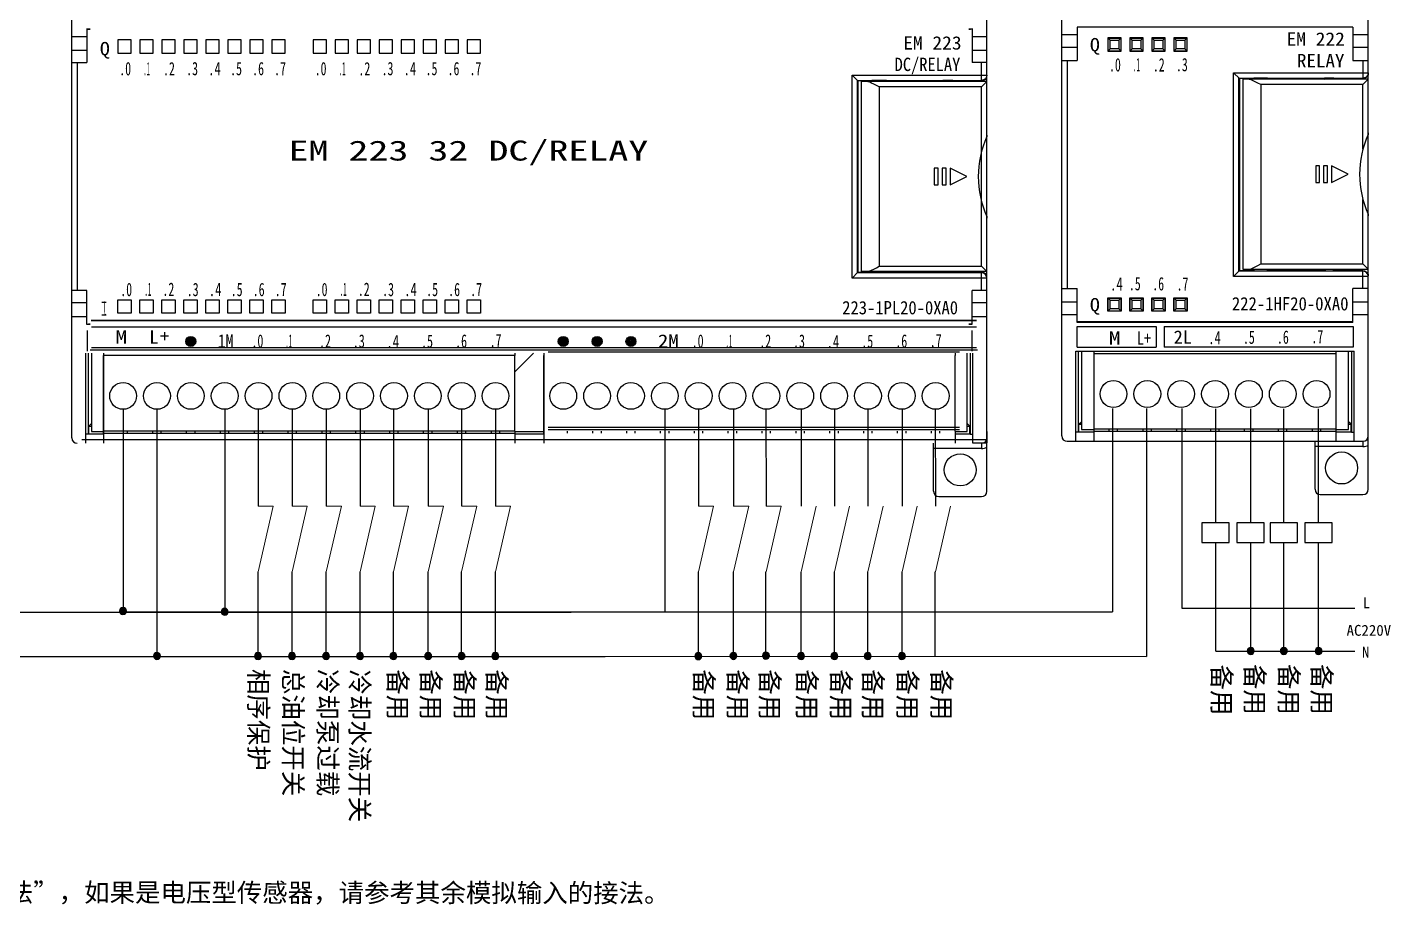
# Model space of a CAD drawing. Extents: x 375 to 979, y 140 to 363.
# Drawn here: x 543.6 to 748.2, y 140.2 to 271.8 of the extents above; entities that cross this region are included whole.
import ezdxf
from ezdxf.enums import TextEntityAlignment as Align

# ---------------------------------------------------------------- set-up
doc = ezdxf.new("R2010")
doc.units = 0
doc.header["$LTSCALE"] = 47.498
doc.header["$MEASUREMENT"] = 0
doc.layers.get('0').update_dxf_attribs({"linetype": 'CONTINUOUS'})
doc.layers.add('控制线', color=7, linetype='CONTINUOUS', lineweight=25)
doc.layers.add('文本', color=7, linetype='CONTINUOUS', lineweight=25)

# ---------------------------------------------------------------- blocks, each defined once
blk = doc.blocks.new('CAXBLOCK230', base_point=(492.26, -16.62))
at = {"layer": '控制线', "linetype": 'Continuous', "lineweight": 25}
blk.add_hatch(color=256, dxfattribs=at).paths.add_polyline_path([(1252.83, 322.31), (1252.31, 322.31), (1252.31, 322.23), (1252.33, 322.15), (1252.36, 322.08), (1252.41, 322.01), (1252.46, 321.94), (1252.52, 321.89), (1252.59, 321.85), (1252.67, 321.82), (1252.75, 321.8), (1252.83, 321.79), (1252.91, 321.8), (1252.99, 321.82), (1253.06, 321.85), (1253.13, 321.89), (1253.2, 321.94), (1253.25, 322.01), (1253.29, 322.08), (1253.32, 322.15), (1253.34, 322.23), (1253.35, 322.31)], flags=0)
for p, q in [((1252.83, 322.31), (1252.31, 322.31)), ((1253.35, 322.31), (1252.83, 322.31))]:
    blk.add_line(p, q, dxfattribs=at)
blk.add_arc((1252.83, 322.31), 0.52, 180, 360, dxfattribs=at)
blk = doc.blocks.new('CAXBLOCK231', base_point=(492.26, -16.62))
at = {"layer": '控制线', "linetype": 'Continuous', "lineweight": 25}
blk.add_hatch(color=256, dxfattribs=at).paths.add_polyline_path([(1252.83, 322.31), (1253.35, 322.31), (1253.34, 322.39), (1253.32, 322.47), (1253.29, 322.55), (1253.25, 322.62), (1253.2, 322.68), (1253.13, 322.73), (1253.06, 322.78), (1252.99, 322.81), (1252.91, 322.83), (1252.83, 322.83), (1252.75, 322.83), (1252.67, 322.81), (1252.59, 322.78), (1252.52, 322.73), (1252.46, 322.68), (1252.41, 322.62), (1252.36, 322.55), (1252.33, 322.47), (1252.31, 322.39), (1252.31, 322.31)], flags=0)
for p, q in [((1252.31, 322.31), (1252.83, 322.31)), ((1252.83, 322.31), (1253.35, 322.31))]:
    blk.add_line(p, q, dxfattribs=at)
blk.add_arc((1252.83, 322.31), 0.52, 0, 180, dxfattribs=at)
blk = doc.blocks.new('CAXBLOCK229', base_point=(1252.57, 322.31))
at = {"layer": '控制线', "linetype": 'Continuous', "lineweight": 25}
for name in ['CAXBLOCK231', 'CAXBLOCK230']:
    blk.add_blockref(name, (492.26, -16.62), dxfattribs=at)

msp = doc.modelspace()

# ---------------------------------------------------------------- linework, layer by layer
at = {"color": 7}
for p, q in [((698.84, 210.49), (698.84, 296.89)), ((550.31, 210.2), (550.31, 296.6)), ((687.61, 202.2), (687.61, 288.6)), ((744.84, 202.49), (744.84, 288.89)), ((550.31, 270.42), (552.55, 270.42)), ((552.55, 271.59), (552.55, 271.53)), ((552.55, 271.53), (552.79, 271.53)), ((552.55, 271.5), (552.55, 266.5)), ((552.79, 271.51), (552.6, 271.51)), ((552.79, 271.53), (552.95, 271.52)), ((552.95, 271.51), (552.79, 271.51)), ((553.04, 271.52), (552.95, 271.51)), ((552.95, 271.52), (553.04, 271.52)), ((553.05, 271.52), (553.04, 271.52)), ((553.04, 271.52), (553.05, 271.52)), ((684.88, 271.52), (684.89, 271.52)), ((684.89, 271.52), (684.88, 271.52)), ((684.89, 271.52), (684.98, 271.52)), ((684.98, 271.51), (684.89, 271.52)), ((684.98, 271.52), (685.14, 271.53)), ((685.14, 271.51), (684.98, 271.51)), ((685.38, 271.53), (685.14, 271.53)), ((685.33, 271.51), (685.14, 271.51)), ((685.33, 271.5), (685.33, 271.53)), ((685.38, 271.59), (685.38, 271.53)), ((685.38, 271.5), (685.38, 266.5)), ((685.38, 270.42), (687.61, 270.42)), ((698.84, 270.71), (701.14, 270.71)), ((742.54, 271.79), (701.14, 271.79)), ((701.14, 271.79), (701.14, 266.79)), ((706.09, 269.84), (705.74, 270.19)), ((707.74, 270.19), (705.74, 270.19)), ((705.74, 270.19), (705.74, 268.19)), ((705.79, 270.14), (707.69, 270.14)), ((705.79, 268.23), (705.79, 270.14)), ((707.39, 269.84), (707.74, 270.19)), ((707.69, 270.14), (707.69, 268.23)), ((707.74, 268.19), (707.74, 270.19)), ((709.39, 269.84), (709.04, 270.19)), ((711.04, 270.19), (709.04, 270.19)), ((709.04, 270.19), (709.04, 268.19)), ((709.09, 270.14), (710.99, 270.14)), ((709.09, 268.23), (709.09, 270.14)), ((710.69, 269.84), (711.04, 270.19)), ((710.99, 270.14), (710.99, 268.23)), ((711.04, 268.19), (711.04, 270.19)), ((712.69, 269.84), (712.34, 270.19)), ((714.34, 270.19), (712.34, 270.19)), ((712.34, 270.19), (712.34, 268.19)), ((712.39, 270.14), (714.29, 270.14)), ((712.39, 268.23), (712.39, 270.14)), ((713.99, 269.84), (714.34, 270.19)), ((714.29, 270.14), (714.29, 268.23)), ((714.34, 268.19), (714.34, 270.19)), ((715.99, 269.84), (715.64, 270.19)), ((717.64, 270.19), (715.64, 270.19)), ((715.64, 270.19), (715.64, 268.19)), ((715.69, 270.14), (717.59, 270.14)), ((715.69, 268.23), (715.69, 270.14)), ((717.29, 269.84), (717.64, 270.19)), ((717.59, 270.14), (717.59, 268.23)), ((717.64, 268.19), (717.64, 270.19)), ((742.54, 271.79), (742.54, 266.79)), ((742.54, 270.71), (744.84, 270.71)), ((550.31, 268.35), (552.55, 268.35)), ((559.21, 269.9), (557.21, 269.9)), ((557.21, 269.9), (557.21, 267.9)), ((559.21, 267.9), (559.21, 269.9)), ((562.51, 269.9), (560.51, 269.9)), ((560.51, 269.9), (560.51, 267.9)), ((562.51, 267.9), (562.51, 269.9)), ((565.81, 269.9), (563.81, 269.9)), ((563.81, 269.9), (563.81, 267.9)), ((565.81, 267.9), (565.81, 269.9)), ((569.11, 269.9), (567.11, 269.9)), ((567.11, 269.9), (567.11, 267.9)), ((569.11, 267.9), (569.11, 269.9)), ((572.41, 269.9), (570.41, 269.9)), ((570.41, 269.9), (570.41, 267.9)), ((572.41, 267.9), (572.41, 269.9)), ((575.71, 269.9), (573.71, 269.9)), ((573.71, 269.9), (573.71, 267.9)), ((575.71, 267.9), (575.71, 269.9)), ((579.01, 269.9), (577.01, 269.9)), ((577.01, 269.9), (577.01, 267.9)), ((579.01, 267.9), (579.01, 269.9)), ((582.31, 269.9), (580.31, 269.9)), ((580.31, 269.9), (580.31, 267.9)), ((582.31, 267.9), (582.31, 269.9)), ((588.53, 269.9), (586.53, 269.9)), ((586.53, 269.9), (586.53, 267.9)), ((588.53, 267.9), (588.53, 269.9)), ((591.83, 269.9), (589.83, 269.9)), ((589.83, 269.9), (589.83, 267.9)), ((591.83, 267.9), (591.83, 269.9)), ((595.13, 269.9), (593.13, 269.9)), ((593.13, 269.9), (593.13, 267.9)), ((595.13, 267.9), (595.13, 269.9)), ((598.43, 269.9), (596.43, 269.9)), ((596.43, 269.9), (596.43, 267.9)), ((598.43, 267.9), (598.43, 269.9)), ((601.73, 269.9), (599.73, 269.9)), ((599.73, 269.9), (599.73, 267.9)), ((601.73, 267.9), (601.73, 269.9)), ((605.03, 269.9), (603.03, 269.9)), ((603.03, 269.9), (603.03, 267.9)), ((605.03, 267.9), (605.03, 269.9)), ((608.33, 269.9), (606.33, 269.9)), ((606.33, 269.9), (606.33, 267.9)), ((608.33, 267.9), (608.33, 269.9)), ((611.63, 269.9), (609.63, 269.9)), ((609.63, 269.9), (609.63, 267.9)), ((611.63, 267.9), (611.63, 269.9)), ((685.38, 268.35), (687.61, 268.35)), ((698.84, 268.82), (701.14, 268.82)), ((706.09, 268.54), (705.74, 268.19)), ((705.74, 268.19), (707.74, 268.19)), ((707.69, 268.23), (705.79, 268.23)), ((706.09, 269.84), (707.39, 269.84)), ((706.09, 268.54), (706.09, 269.84)), ((707.39, 268.54), (706.09, 268.54)), ((707.39, 269.84), (707.39, 268.54)), ((707.39, 268.54), (707.74, 268.19)), ((707.72, 269.69), (707.72, 268.69)), ((709.04, 269.69), (709.06, 269.69)), ((709.04, 268.69), (709.06, 268.69)), ((709.39, 268.54), (709.04, 268.19)), ((709.04, 268.19), (711.04, 268.19)), ((709.06, 269.69), (709.06, 268.69)), ((710.99, 268.23), (709.09, 268.23)), ((709.39, 269.84), (710.69, 269.84)), ((709.39, 268.54), (709.39, 269.84)), ((710.69, 268.54), (709.39, 268.54)), ((710.69, 269.84), (710.69, 268.54)), ((710.69, 268.54), (711.04, 268.19)), ((711.02, 269.69), (711.02, 268.69)), ((712.34, 269.69), (712.36, 269.69)), ((712.34, 268.69), (712.36, 268.69)), ((712.69, 268.54), (712.34, 268.19)), ((712.34, 268.19), (714.34, 268.19)), ((712.36, 269.69), (712.36, 268.69)), ((714.29, 268.23), (712.39, 268.23)), ((712.69, 269.84), (713.99, 269.84)), ((712.69, 268.54), (712.69, 269.84)), ((713.99, 268.54), (712.69, 268.54)), ((713.99, 269.84), (713.99, 268.54)), ((713.99, 268.54), (714.34, 268.19)), ((714.32, 269.69), (714.32, 268.69)), ((715.64, 269.69), (715.66, 269.69)), ((715.64, 268.69), (715.66, 268.69)), ((715.99, 268.54), (715.64, 268.19)), ((715.64, 268.19), (717.64, 268.19)), ((715.66, 269.69), (715.66, 268.69)), ((717.59, 268.23), (715.69, 268.23)), ((715.99, 269.84), (717.29, 269.84)), ((715.99, 268.54), (715.99, 269.84)), ((717.29, 268.54), (715.99, 268.54)), ((717.29, 269.84), (717.29, 268.54)), ((717.29, 268.54), (717.64, 268.19)), ((742.54, 268.82), (744.84, 268.82)), ((550.31, 266.5), (552.55, 266.5)), ((551.11, 266.5), (551.11, 232.3)), ((557.21, 267.9), (559.21, 267.9)), ((560.51, 267.9), (562.51, 267.9)), ((563.81, 267.9), (565.81, 267.9)), ((567.11, 267.9), (569.11, 267.9)), ((570.41, 267.9), (572.41, 267.9)), ((573.71, 267.9), (575.71, 267.9)), ((577.01, 267.9), (579.01, 267.9)), ((580.31, 267.9), (582.31, 267.9)), ((586.53, 267.9), (588.53, 267.9)), ((589.83, 267.9), (591.83, 267.9)), ((593.13, 267.9), (595.13, 267.9)), ((596.43, 267.9), (598.43, 267.9)), ((599.73, 267.9), (601.73, 267.9)), ((603.03, 267.9), (605.03, 267.9)), ((606.33, 267.9), (608.33, 267.9)), ((609.63, 267.9), (611.63, 267.9)), ((687.61, 266.5), (685.38, 266.5)), ((686.81, 263.65), (686.81, 266.5)), ((698.84, 266.79), (701.14, 266.79)), ((699.64, 266.79), (699.64, 232.59)), ((742.54, 266.79), (744.84, 266.79)), ((744.04, 266.79), (744.04, 264.5)), ((667.38, 264.63), (687.61, 264.63)), ((667.38, 264.63), (668.26, 263.75)), ((667.38, 234.16), (667.38, 264.63)), ((687.38, 264.06), (687.12, 263.89)), ((687.27, 263.89), (687.43, 264.03)), ((687.55, 264.32), (687.38, 264.06)), ((687.43, 264.03), (687.53, 264.19)), ((687.53, 264.19), (687.59, 264.36)), ((687.61, 264.63), (687.55, 264.32)), ((687.59, 264.36), (687.61, 264.53)), ((724.61, 264.97), (725.49, 264.09)), ((724.61, 264.97), (744.84, 264.97)), ((724.61, 234.4), (724.61, 264.97)), ((725.41, 264.17), (744.04, 264.17)), ((725.41, 235.2), (725.41, 264.17)), ((727.59, 264.09), (725.49, 264.09)), ((725.49, 264.09), (725.49, 235.29)), ((744.84, 263.99), (725.99, 263.99)), ((725.99, 263.99), (725.99, 235.49)), ((726.98, 263.96), (726.77, 263.99)), ((727.24, 263.89), (726.98, 263.96)), ((727.64, 264.14), (727.59, 264.13)), ((727.59, 263.99), (727.59, 264.13)), ((727.8, 264.14), (727.64, 264.14)), ((727.69, 263.99), (727.69, 264.14)), ((728.04, 264.15), (727.8, 264.14)), ((728.35, 264.15), (728.04, 264.15)), ((728.69, 264.15), (728.35, 264.15)), ((729.03, 264.15), (728.69, 264.15)), ((729.33, 264.15), (729.03, 264.15)), ((729.58, 264.14), (729.33, 264.15)), ((729.73, 264.14), (729.58, 264.14)), ((729.69, 263.99), (729.69, 264.14)), ((729.79, 264.13), (729.73, 264.14)), ((729.79, 263.99), (729.79, 264.13)), ((738.24, 264.09), (729.79, 264.09)), ((738.28, 264.14), (738.24, 264.13)), ((738.24, 263.99), (738.24, 264.13)), ((738.41, 264.14), (738.28, 264.14)), ((738.61, 264.14), (738.41, 264.14)), ((738.86, 264.15), (738.61, 264.14)), ((739.12, 264.15), (738.86, 264.15)), ((739.36, 264.14), (739.12, 264.15)), ((739.56, 264.14), (739.36, 264.14)), ((739.69, 264.14), (739.56, 264.14)), ((739.74, 264.13), (739.69, 264.14)), ((739.74, 263.99), (739.74, 264.13)), ((744.04, 264.09), (739.74, 264.09)), ((744.04, 264.5), (744.04, 264.32)), ((744.04, 264.32), (744.04, 264.21)), ((744.29, 264.21), (744.04, 264.17)), ((744.04, 264.21), (744.04, 264.09)), ((744.28, 264.12), (744.04, 264.09)), ((744.84, 263.99), (744.04, 263.19)), ((744.51, 264.24), (744.28, 264.12)), ((744.51, 264.32), (744.29, 264.21)), ((744.69, 264.5), (744.51, 264.32)), ((744.68, 264.41), (744.51, 264.24)), ((744.8, 264.64), (744.68, 264.41)), ((744.8, 264.72), (744.69, 264.5)), ((744.84, 264.97), (744.8, 264.72)), ((744.84, 264.89), (744.8, 264.64)), ((668.18, 263.83), (686.81, 263.83)), ((668.18, 234.96), (668.18, 263.83)), ((670.36, 263.75), (668.26, 263.75)), ((668.26, 263.75), (668.26, 235.05)), ((687.61, 263.65), (668.76, 263.65)), ((668.76, 263.65), (668.76, 235.15)), ((669.76, 263.62), (669.54, 263.65)), ((670.02, 263.55), (669.76, 263.62)), ((670.31, 263.43), (670.02, 263.55)), ((670.65, 263.27), (670.31, 263.43)), ((670.43, 263.8), (670.36, 263.79)), ((670.36, 263.65), (670.36, 263.79)), ((670.62, 263.8), (670.43, 263.8)), ((670.46, 263.65), (670.46, 263.8)), ((670.91, 263.81), (670.62, 263.8)), ((671.04, 263.07), (670.65, 263.27)), ((671.27, 263.81), (670.91, 263.81)), ((671.46, 262.85), (671.04, 263.07)), ((671.65, 263.81), (671.27, 263.81)), ((686.81, 262.85), (671.46, 262.85)), ((671.46, 262.85), (671.46, 235.95)), ((672.01, 263.81), (671.65, 263.81)), ((672.3, 263.8), (672.01, 263.81)), ((672.5, 263.8), (672.3, 263.8)), ((672.46, 263.65), (672.46, 263.8)), ((672.56, 263.79), (672.5, 263.8)), ((672.56, 263.65), (672.56, 263.79)), ((681.01, 263.75), (672.56, 263.75)), ((681.07, 263.8), (681.01, 263.79)), ((681.01, 263.65), (681.01, 263.79)), ((681.23, 263.8), (681.07, 263.8)), ((681.48, 263.8), (681.23, 263.8)), ((681.76, 263.81), (681.48, 263.8)), ((682.05, 263.8), (681.76, 263.81)), ((682.29, 263.8), (682.05, 263.8)), ((682.46, 263.8), (682.29, 263.8)), ((682.51, 263.79), (682.46, 263.8)), ((682.51, 263.7), (682.51, 263.79)), ((686.81, 263.75), (682.51, 263.75)), ((687.12, 263.89), (686.81, 263.83)), ((686.81, 263.75), (687.07, 263.79)), ((687.61, 263.65), (686.81, 262.85)), ((686.81, 235.95), (686.81, 262.85)), ((687.07, 263.79), (687.27, 263.89)), ((727.54, 263.77), (727.24, 263.89)), ((727.88, 263.61), (727.54, 263.77)), ((728.27, 263.41), (727.88, 263.61)), ((728.69, 263.19), (728.27, 263.41)), ((744.04, 263.19), (728.69, 263.19)), ((728.69, 263.19), (728.69, 236.29)), ((744.04, 253.51), (744.04, 263.19)), ((744.84, 255.81), (744.83, 255.72)), ((744.84, 255.97), (744.84, 255.89)), ((744.84, 255.89), (744.84, 255.81)), ((687.61, 255.63), (687.61, 255.55)), ((687.61, 255.55), (687.61, 255.47)), ((687.61, 255.47), (687.61, 255.38)), ((680.31, 250.65), (679.71, 250.65)), ((679.71, 250.65), (679.71, 248.15)), ((680.31, 248.15), (680.31, 250.65)), ((681.51, 250.65), (680.91, 250.65)), ((680.91, 250.65), (680.91, 248.15)), ((681.51, 248.15), (681.51, 250.65)), ((684.61, 249.4), (682.11, 250.65)), ((682.11, 250.65), (682.11, 248.15)), ((737.54, 250.99), (736.94, 250.99)), ((736.94, 250.99), (736.94, 248.49)), ((737.54, 248.49), (737.54, 250.99)), ((738.74, 250.99), (738.14, 250.99)), ((738.14, 250.99), (738.14, 248.49)), ((738.74, 248.49), (738.74, 250.99)), ((741.84, 249.74), (739.34, 250.99)), ((739.34, 250.99), (739.34, 248.49)), ((739.34, 248.49), (741.84, 249.74)), ((679.71, 248.15), (680.31, 248.15)), ((680.91, 248.15), (681.51, 248.15)), ((682.11, 248.15), (684.61, 249.4)), ((736.94, 248.49), (737.54, 248.49)), ((738.14, 248.49), (738.74, 248.49)), ((744.04, 236.29), (744.04, 245.96)), ((744.83, 243.75), (744.84, 243.66)), ((744.84, 243.66), (744.84, 243.58)), ((744.84, 243.58), (744.84, 243.5)), ((687.61, 243.41), (687.61, 243.32)), ((687.61, 243.32), (687.61, 243.24)), ((687.61, 243.24), (687.61, 243.16)), ((670.02, 235.24), (670.31, 235.36)), ((670.31, 235.36), (670.65, 235.52)), ((670.65, 235.52), (671.04, 235.72)), ((671.04, 235.72), (671.46, 235.95)), ((671.46, 235.95), (686.81, 235.95)), ((686.81, 235.95), (687.61, 235.15)), ((724.61, 234.4), (725.49, 235.29)), ((725.49, 235.29), (727.59, 235.29)), ((725.99, 235.49), (744.84, 235.49)), ((726.77, 235.49), (726.98, 235.51)), ((726.98, 235.51), (727.24, 235.58)), ((727.24, 235.58), (727.54, 235.7)), ((727.54, 235.7), (727.88, 235.86)), ((727.59, 235.24), (727.59, 235.49)), ((727.69, 235.23), (727.69, 235.49)), ((727.88, 235.86), (728.27, 236.06)), ((728.27, 236.06), (728.69, 236.29)), ((728.69, 236.29), (744.04, 236.29)), ((729.69, 235.23), (729.69, 235.49)), ((729.79, 235.24), (729.79, 235.49)), ((729.79, 235.29), (738.24, 235.29)), ((738.24, 235.24), (738.24, 235.49)), ((739.74, 235.24), (739.74, 235.49)), ((739.74, 235.29), (744.04, 235.29)), ((744.04, 236.29), (744.84, 235.49)), ((744.04, 235.29), (744.28, 235.25)), ((744.04, 232.59), (744.04, 235.29)), ((667.38, 234.16), (668.26, 235.05)), ((687.61, 234.16), (667.38, 234.16)), ((686.81, 234.96), (668.18, 234.96)), ((668.26, 235.05), (670.36, 235.05)), ((687.61, 235.15), (668.76, 235.15)), ((669.54, 235.15), (669.76, 235.17)), ((669.76, 235.17), (670.02, 235.24)), ((670.36, 235), (670.36, 235.15)), ((670.43, 234.99), (670.36, 235)), ((670.62, 234.99), (670.43, 234.99)), ((670.46, 234.99), (670.46, 235.15)), ((670.91, 234.98), (670.62, 234.99)), ((671.27, 234.98), (670.91, 234.98)), ((671.65, 234.98), (671.27, 234.98)), ((672.01, 234.98), (671.65, 234.98)), ((672.3, 234.99), (672.01, 234.98)), ((672.5, 234.99), (672.3, 234.99)), ((672.46, 234.99), (672.46, 235.15)), ((672.56, 235), (672.5, 234.99)), ((672.56, 235), (672.56, 235.15)), ((672.56, 235.05), (681.01, 235.05)), ((681.01, 235), (681.01, 235.15)), ((681.07, 234.99), (681.01, 235)), ((681.23, 234.99), (681.07, 234.99)), ((681.48, 234.99), (681.23, 234.99)), ((681.76, 234.99), (681.48, 234.99)), ((682.05, 234.99), (681.76, 234.99)), ((682.29, 234.99), (682.05, 234.99)), ((682.46, 234.99), (682.29, 234.99)), ((682.51, 235), (682.46, 234.99)), ((682.51, 235), (682.51, 235.09)), ((682.51, 235.05), (686.81, 235.05)), ((686.81, 232.3), (686.81, 235.15)), ((687.07, 235), (686.81, 235.05)), ((687.11, 234.91), (686.81, 234.96)), ((687.27, 234.9), (687.07, 235)), ((687.38, 234.73), (687.11, 234.91)), ((687.43, 234.76), (687.27, 234.9)), ((687.55, 234.47), (687.38, 234.73)), ((687.53, 234.6), (687.43, 234.76)), ((687.59, 234.43), (687.53, 234.6)), ((687.61, 234.16), (687.55, 234.47)), ((687.61, 234.26), (687.59, 234.43)), ((744.84, 234.4), (724.61, 234.4)), ((744.04, 235.2), (725.41, 235.2)), ((727.64, 235.23), (727.59, 235.24)), ((727.8, 235.23), (727.64, 235.23)), ((728.04, 235.22), (727.8, 235.23)), ((728.35, 235.22), (728.04, 235.22)), ((728.69, 235.22), (728.35, 235.22)), ((729.03, 235.22), (728.69, 235.22)), ((729.33, 235.22), (729.03, 235.22)), ((729.58, 235.23), (729.33, 235.22)), ((729.73, 235.23), (729.58, 235.23)), ((729.79, 235.24), (729.73, 235.23)), ((738.28, 235.23), (738.24, 235.24)), ((738.41, 235.23), (738.28, 235.23)), ((738.61, 235.23), (738.41, 235.23)), ((738.86, 235.23), (738.61, 235.23)), ((739.12, 235.23), (738.86, 235.23)), ((739.36, 235.23), (739.12, 235.23)), ((739.56, 235.23), (739.36, 235.23)), ((739.69, 235.23), (739.56, 235.23)), ((739.74, 235.24), (739.69, 235.23)), ((744.28, 235.17), (744.04, 235.2)), ((744.28, 235.25), (744.51, 235.13)), ((744.5, 235.05), (744.28, 235.17)), ((744.68, 234.88), (744.5, 235.05)), ((744.51, 235.13), (744.68, 234.96)), ((744.68, 234.96), (744.8, 234.73)), ((744.8, 234.65), (744.68, 234.88)), ((744.8, 234.73), (744.84, 234.49)), ((744.84, 234.4), (744.8, 234.65)), ((552.55, 232.3), (550.31, 232.3)), ((552.55, 227.3), (552.55, 232.3)), ((687.61, 232.3), (685.38, 232.3)), ((685.38, 227.3), (685.38, 232.3)), ((698.84, 232.59), (701.14, 232.59)), ((701.14, 227.59), (701.14, 232.59)), ((706.09, 230.84), (705.74, 231.19)), ((705.74, 231.19), (707.74, 231.19)), ((705.74, 229.19), (705.74, 231.19)), ((707.39, 230.84), (707.74, 231.19)), ((707.74, 231.19), (707.74, 229.19)), ((709.39, 230.84), (709.04, 231.19)), ((709.04, 231.19), (711.04, 231.19)), ((709.04, 229.19), (709.04, 231.19)), ((710.69, 230.84), (711.04, 231.19)), ((711.04, 231.19), (711.04, 229.19)), ((712.69, 230.84), (712.34, 231.19)), ((712.34, 231.19), (714.34, 231.19)), ((712.34, 229.19), (712.34, 231.19)), ((713.99, 230.84), (714.34, 231.19)), ((714.34, 231.19), (714.34, 229.19)), ((715.99, 230.84), (715.64, 231.19)), ((715.64, 231.19), (717.64, 231.19)), ((715.64, 229.19), (715.64, 231.19)), ((717.29, 230.84), (717.64, 231.19)), ((717.64, 231.19), (717.64, 229.19)), ((744.84, 232.59), (742.54, 232.59)), ((742.54, 227.59), (742.54, 232.59)), ((552.55, 230.44), (550.31, 230.44)), ((554.82, 230.55), (555.44, 230.55)), ((557.21, 230.9), (559.21, 230.9)), ((557.21, 228.9), (557.21, 230.9)), ((559.21, 230.9), (559.21, 228.9)), ((560.51, 230.9), (562.51, 230.9)), ((560.51, 228.9), (560.51, 230.9)), ((562.51, 230.9), (562.51, 228.9)), ((563.81, 230.9), (565.81, 230.9)), ((563.81, 228.9), (563.81, 230.9)), ((565.81, 230.9), (565.81, 228.9)), ((567.11, 230.9), (569.11, 230.9)), ((567.11, 228.9), (567.11, 230.9)), ((569.11, 230.9), (569.11, 228.9)), ((570.41, 230.9), (572.41, 230.9)), ((570.41, 228.9), (570.41, 230.9)), ((572.41, 230.9), (572.41, 228.9)), ((573.71, 230.9), (575.71, 230.9)), ((573.71, 228.9), (573.71, 230.9)), ((575.71, 230.9), (575.71, 228.9)), ((577.01, 230.9), (579.01, 230.9)), ((577.01, 228.9), (577.01, 230.9)), ((579.01, 230.9), (579.01, 228.9)), ((580.31, 230.9), (582.31, 230.9)), ((580.31, 228.9), (580.31, 230.9)), ((582.31, 230.9), (582.31, 228.9)), ((586.53, 230.9), (588.53, 230.9)), ((586.53, 228.9), (586.53, 230.9)), ((588.53, 230.9), (588.53, 228.9)), ((589.83, 230.9), (591.83, 230.9)), ((589.83, 228.9), (589.83, 230.9)), ((591.83, 230.9), (591.83, 228.9)), ((593.13, 230.9), (595.13, 230.9)), ((593.13, 228.9), (593.13, 230.9)), ((595.13, 230.9), (595.13, 228.9)), ((596.43, 230.9), (598.43, 230.9)), ((596.43, 228.9), (596.43, 230.9)), ((598.43, 230.9), (598.43, 228.9)), ((599.73, 230.9), (601.73, 230.9)), ((599.73, 228.9), (599.73, 230.9)), ((601.73, 230.9), (601.73, 228.9)), ((603.03, 230.9), (605.03, 230.9)), ((603.03, 228.9), (603.03, 230.9)), ((605.03, 230.9), (605.03, 228.9)), ((606.33, 230.9), (608.33, 230.9)), ((606.33, 228.9), (606.33, 230.9)), ((608.33, 230.9), (608.33, 228.9)), ((609.63, 230.9), (611.63, 230.9)), ((609.63, 228.9), (609.63, 230.9)), ((611.63, 230.9), (611.63, 228.9)), ((687.61, 230.44), (685.38, 230.44)), ((701.14, 230.55), (698.84, 230.55)), ((706.09, 229.54), (705.74, 229.19)), ((707.74, 229.19), (705.74, 229.19)), ((705.79, 231.14), (707.69, 231.14)), ((705.79, 229.23), (705.79, 231.14)), ((707.69, 229.23), (705.79, 229.23)), ((706.09, 230.84), (707.39, 230.84)), ((706.09, 229.54), (706.09, 230.84)), ((707.39, 229.54), (706.09, 229.54)), ((707.39, 230.84), (707.39, 229.54)), ((707.39, 229.54), (707.74, 229.19)), ((707.69, 231.14), (707.69, 229.23)), ((707.72, 230.69), (707.72, 229.69)), ((709.04, 230.69), (709.06, 230.69)), ((709.04, 229.69), (709.06, 229.69)), ((709.39, 229.54), (709.04, 229.19)), ((711.04, 229.19), (709.04, 229.19)), ((709.06, 230.69), (709.06, 229.69)), ((709.09, 231.14), (710.99, 231.14)), ((709.09, 229.23), (709.09, 231.14)), ((710.99, 229.23), (709.09, 229.23)), ((709.39, 230.84), (710.69, 230.84)), ((709.39, 229.54), (709.39, 230.84)), ((710.69, 229.54), (709.39, 229.54)), ((710.69, 230.84), (710.69, 229.54)), ((710.69, 229.54), (711.04, 229.19)), ((710.99, 231.14), (710.99, 229.23)), ((711.02, 230.69), (711.02, 229.69)), ((712.34, 230.69), (712.36, 230.69)), ((712.34, 229.69), (712.36, 229.69)), ((712.69, 229.54), (712.34, 229.19)), ((714.34, 229.19), (712.34, 229.19)), ((712.36, 230.69), (712.36, 229.69)), ((712.39, 231.14), (714.29, 231.14)), ((712.39, 229.23), (712.39, 231.14)), ((714.29, 229.23), (712.39, 229.23)), ((712.69, 230.84), (713.99, 230.84)), ((712.69, 229.54), (712.69, 230.84)), ((713.99, 229.54), (712.69, 229.54)), ((713.99, 230.84), (713.99, 229.54)), ((713.99, 229.54), (714.34, 229.19)), ((714.29, 231.14), (714.29, 229.23)), ((714.32, 230.69), (714.32, 229.69)), ((715.64, 230.69), (715.66, 230.69)), ((715.64, 229.69), (715.66, 229.69)), ((715.99, 229.54), (715.64, 229.19)), ((717.64, 229.19), (715.64, 229.19)), ((715.66, 230.69), (715.66, 229.69)), ((715.69, 231.14), (717.59, 231.14)), ((715.69, 229.23), (715.69, 231.14)), ((717.59, 229.23), (715.69, 229.23)), ((715.99, 230.84), (717.29, 230.84)), ((715.99, 229.54), (715.99, 230.84)), ((717.29, 229.54), (715.99, 229.54)), ((717.29, 230.84), (717.29, 229.54)), ((717.29, 229.54), (717.64, 229.19)), ((717.59, 231.14), (717.59, 229.23)), ((744.84, 230.55), (742.54, 230.55)), ((552.55, 228.37), (550.31, 228.37)), ((552.55, 227.26), (552.79, 227.26)), ((552.55, 227.2), (552.55, 227.26)), ((552.6, 227.3), (552.6, 227.26)), ((552.6, 227.28), (552.79, 227.28)), ((552.79, 227.28), (552.95, 227.28)), ((552.95, 227.27), (552.79, 227.26)), ((552.95, 227.28), (553.04, 227.27)), ((553.04, 227.27), (552.95, 227.27)), ((553.05, 227.27), (553.04, 227.27)), ((553.04, 227.27), (553.05, 227.27)), ((686.04, 227.83), (553.21, 227.83)), ((686.04, 227.74), (553.21, 227.74)), ((554.82, 228.66), (555.44, 228.66)), ((559.21, 228.9), (557.21, 228.9)), ((562.51, 228.9), (560.51, 228.9)), ((565.81, 228.9), (563.81, 228.9)), ((569.11, 228.9), (567.11, 228.9)), ((572.41, 228.9), (570.41, 228.9)), ((575.71, 228.9), (573.71, 228.9)), ((579.01, 228.9), (577.01, 228.9)), ((582.31, 228.9), (580.31, 228.9)), ((588.53, 228.9), (586.53, 228.9)), ((591.83, 228.9), (589.83, 228.9)), ((595.13, 228.9), (593.13, 228.9)), ((598.43, 228.9), (596.43, 228.9)), ((601.73, 228.9), (599.73, 228.9)), ((605.03, 228.9), (603.03, 228.9)), ((608.33, 228.9), (606.33, 228.9)), ((611.63, 228.9), (609.63, 228.9)), ((684.88, 227.27), (684.89, 227.27)), ((684.89, 227.27), (684.88, 227.27)), ((684.89, 227.27), (684.98, 227.28)), ((684.98, 227.27), (684.89, 227.27)), ((684.98, 227.28), (685.14, 227.28)), ((685.14, 227.26), (684.98, 227.27)), ((685.14, 227.28), (685.33, 227.28)), ((685.38, 227.26), (685.14, 227.26)), ((687.61, 228.37), (685.38, 228.37)), ((685.38, 227.2), (685.38, 227.26)), ((701.14, 228.66), (698.84, 228.66)), ((742.54, 227.59), (701.14, 227.59)), ((701.14, 227.57), (701.36, 227.57)), ((701.14, 227.49), (701.14, 227.57)), ((701.14, 227.55), (701.36, 227.55)), ((742.54, 227.49), (701.14, 227.49)), ((701.19, 227.57), (701.19, 227.55)), ((701.36, 227.57), (701.5, 227.57)), ((701.5, 227.56), (701.36, 227.55)), ((701.5, 227.57), (701.6, 227.57)), ((701.6, 227.56), (701.5, 227.56)), ((701.6, 227.57), (701.64, 227.56)), ((701.64, 227.56), (701.6, 227.56)), ((742.04, 227.56), (742.07, 227.57)), ((742.07, 227.56), (742.04, 227.56)), ((742.07, 227.57), (742.17, 227.57)), ((742.17, 227.56), (742.07, 227.56)), ((742.17, 227.57), (742.32, 227.57)), ((742.32, 227.55), (742.17, 227.56)), ((742.54, 227.57), (742.32, 227.57)), ((742.54, 227.55), (742.32, 227.55)), ((744.84, 228.66), (742.54, 228.66)), ((742.54, 227.49), (742.54, 227.57)), ((552.62, 226.3), (552.62, 223.19)), ((686.03, 226.83), (553.28, 226.83)), ((564.82, 225.46), (563.62, 225.46)), ((564.24, 224.87), (564.24, 226.07)), ((685.36, 226.3), (685.36, 223.19)), ((701.14, 226.89), (712.99, 226.89)), ((701.14, 223.79), (701.14, 226.89)), ((712.99, 226.89), (712.99, 223.79)), ((714.21, 226.89), (742.58, 226.89)), ((714.21, 226.89), (714.21, 223.82)), ((742.58, 226.89), (742.58, 223.79)), ((553.08, 223.43), (686.18, 223.43)), ((686.03, 223.73), (553.28, 223.73)), ((683.51, 223.07), (621.79, 223.07)), ((700.94, 223.19), (742.74, 223.19)), ((700.94, 209.69), (700.94, 223.19)), ((701.14, 223.79), (712.99, 223.79)), ((701.34, 211.07), (701.34, 223.19)), ((701.78, 223.19), (701.78, 211.46)), ((703.68, 209.69), (703.68, 223.19)), ((742.58, 223.79), (714.21, 223.82)), ((740, 209.69), (740, 223.19)), ((741.89, 211.46), (741.89, 223.19)), ((742.34, 223.19), (742.34, 211.07)), ((742.74, 209.69), (742.74, 223.19)), ((552.41, 209.4), (552.41, 222.9)), ((552.81, 210.78), (552.81, 222.9)), ((553.26, 222.9), (553.26, 211.17)), ((555.07, 222.9), (555.07, 209.4)), ((616.8, 222.54), (555.08, 222.54)), ((555.08, 210.92), (555.08, 222.54)), ((616.79, 222.9), (616.79, 222.54)), ((616.79, 220.09), (619.6, 222.9)), ((616.8, 211.21), (616.8, 222.54)), ((621.11, 222.9), (621.11, 209.4)), ((621.12, 210.92), (621.12, 222.54)), ((682.83, 222.9), (682.83, 222.54)), ((682.84, 211.21), (682.84, 222.54)), ((684.67, 211.17), (684.67, 222.9)), ((685.11, 222.9), (685.11, 210.78)), ((685.51, 209.4), (685.51, 222.9)), ((740, 222.83), (703.68, 222.83)), ((552.81, 210.78), (552.41, 210.78)), ((552.85, 210.8), (555.07, 210.8)), ((552.85, 210.8), (552.85, 210.78)), ((552.87, 211.96), (553.26, 212.34)), ((552.87, 211.96), (553.26, 211.96)), ((552.87, 210.8), (552.87, 211.96)), ((553.26, 211.17), (555.07, 211.17)), ((555.07, 210.92), (616.79, 210.92)), ((616.8, 211.21), (555.08, 211.21)), ((558.64, 210.92), (558.64, 211.21)), ((562.45, 210.92), (562.45, 211.21)), ((563.72, 210.92), (563.72, 211.21)), ((567.53, 210.92), (567.53, 211.21)), ((568.8, 210.92), (568.8, 211.21)), ((572.61, 210.92), (572.61, 211.21)), ((573.88, 210.92), (573.88, 211.21)), ((577.69, 210.92), (577.69, 211.21)), ((578.96, 210.92), (578.96, 211.21)), ((582.77, 210.92), (582.77, 211.21)), ((584.04, 210.92), (584.04, 211.21)), ((587.85, 210.92), (587.85, 211.21)), ((589.12, 210.92), (589.12, 211.21)), ((592.93, 210.92), (592.93, 211.21)), ((594.2, 210.92), (594.2, 211.21)), ((598.01, 210.92), (598.01, 211.21)), ((599.28, 210.92), (599.28, 211.21)), ((603.09, 210.92), (603.09, 211.21)), ((604.36, 210.92), (604.36, 211.21)), ((608.17, 210.92), (608.17, 211.21)), ((609.44, 210.92), (609.44, 211.21)), ((613.25, 210.92), (613.25, 211.21)), ((614.52, 210.92), (614.52, 211.21)), ((616.79, 211.21), (616.79, 209.4)), ((616.79, 211.17), (621.11, 211.17)), ((616.79, 210.8), (621.11, 210.8)), ((621.77, 211.45), (683.5, 211.45)), ((683.51, 211.74), (621.79, 211.74)), ((624.68, 210.92), (624.68, 211.21)), ((628.49, 210.92), (628.49, 211.21)), ((629.76, 210.92), (629.76, 211.21)), ((633.57, 210.92), (633.57, 211.21)), ((634.84, 210.92), (634.84, 211.21)), ((638.65, 210.92), (638.65, 211.21)), ((639.92, 210.92), (639.92, 211.21)), ((643.73, 210.92), (643.73, 211.21)), ((645, 210.92), (645, 211.21)), ((648.81, 210.92), (648.81, 211.21)), ((650.08, 210.92), (650.08, 211.21)), ((653.89, 210.92), (653.89, 211.21)), ((655.16, 210.92), (655.16, 211.21)), ((658.97, 210.92), (658.97, 211.21)), ((660.24, 210.92), (660.24, 211.21)), ((664.05, 210.92), (664.05, 211.21)), ((665.32, 210.92), (665.32, 211.21)), ((669.13, 210.92), (669.13, 211.21)), ((670.4, 210.92), (670.4, 211.21)), ((674.21, 210.92), (674.21, 211.21)), ((675.48, 210.92), (675.48, 211.21)), ((679.29, 210.92), (679.29, 211.21)), ((680.56, 210.92), (680.56, 211.21)), ((682.83, 211.21), (682.83, 209.4)), ((682.83, 211.17), (684.67, 211.17)), ((682.83, 210.8), (685.08, 210.8)), ((685.05, 211.96), (684.67, 212.34)), ((684.67, 211.96), (685.05, 211.96)), ((685.05, 210.8), (685.05, 211.96)), ((685.08, 210.8), (685.08, 210.78)), ((685.11, 210.78), (685.51, 210.78)), ((687.6, 211.14), (687.6, 209.45)), ((701.37, 211.07), (700.94, 211.07)), ((701.37, 211.09), (703.68, 211.09)), ((701.37, 211.09), (701.37, 211.07)), ((701.4, 212.25), (701.78, 212.63)), ((701.4, 212.25), (701.78, 212.25)), ((701.4, 211.09), (701.4, 212.25)), ((701.78, 211.46), (703.68, 211.46)), ((740, 211.5), (703.68, 211.5)), ((703.68, 211.21), (740, 211.21)), ((705.96, 211.21), (705.96, 211.5)), ((707.23, 211.21), (707.23, 211.5)), ((711.04, 211.21), (711.04, 211.5)), ((712.31, 211.21), (712.31, 211.5)), ((716.12, 211.21), (716.12, 211.5)), ((717.39, 211.21), (717.39, 211.5)), ((721.2, 211.21), (721.2, 211.5)), ((722.47, 211.21), (722.47, 211.5)), ((726.28, 211.21), (726.28, 211.5)), ((727.55, 211.21), (727.55, 211.5)), ((731.36, 211.21), (731.36, 211.5)), ((732.63, 211.21), (732.63, 211.5)), ((736.44, 211.21), (736.44, 211.5)), ((737.71, 211.21), (737.71, 211.5)), ((740, 211.46), (741.89, 211.46)), ((740, 211.09), (742.3, 211.09)), ((742.28, 212.25), (741.89, 212.63)), ((741.89, 212.25), (742.28, 212.25)), ((742.28, 211.09), (742.28, 212.25)), ((742.3, 211.09), (742.3, 211.07)), ((742.3, 211.07), (742.74, 211.07)), ((687.48, 209.93), (551.78, 209.93)), ((679.61, 202.2), (679.61, 209.4)), ((685.5, 209.44), (687.6, 209.44)), ((686.81, 209.4), (686.81, 208.6)), ((699.64, 209.69), (744.04, 209.69)), ((736.84, 202.49), (736.84, 209.69)), ((744.04, 208.89), (736.84, 208.89)), ((744.04, 209.69), (744.04, 208.89)), ((686.81, 208.6), (679.61, 208.6)), ((680.41, 201.4), (686.81, 201.4)), ((737.64, 201.69), (744.04, 201.69))]:
    msp.add_line(p, q, dxfattribs=at)
for p, q in [((557.99, 214.49), (557.99, 184.12)), ((563.08, 214.49), (563.08, 177.45)), ((573.24, 214.49), (573.24, 184.12)), ((578.25, 214.49), (578.27, 199.96)), ((583.35, 214.49), (583.37, 199.96)), ((588.47, 214.49), (588.49, 199.96)), ((593.55, 214.49), (593.57, 199.96)), ((598.55, 214.49), (598.57, 199.96)), ((603.77, 214.49), (603.79, 199.96)), ((608.79, 214.49), (608.79, 199.96)), ((613.86, 214.49), (613.88, 199.96)), ((639.27, 214.49), (639.27, 184.12)), ((644.32, 214.48), (644.34, 199.95)), ((649.59, 214.49), (649.61, 199.96)), ((654.46, 214.48), (654.48, 199.95)), ((659.72, 214.47), (659.74, 199.94)), ((664.73, 214.49), (664.75, 199.96)), ((669.73, 214.48), (669.75, 199.95)), ((674.87, 214.49), (674.89, 199.96)), ((679.87, 214.48), (679.89, 199.95)), ((721.95, 197.44), (721.95, 214.58)), ((727.2, 197.44), (727.2, 214.58)), ((732.17, 197.44), (732.17, 214.58)), ((737.38, 197.44), (737.38, 214.58)), ((721.95, 178.21), (721.95, 194.51)), ((727.2, 178.21), (727.2, 194.51)), ((732.17, 178.21), (732.17, 194.51)), ((737.38, 178.21), (737.38, 194.51)), ((578.25, 177.45), (578.25, 190.11)), ((583.35, 177.45), (583.35, 190.11)), ((588.47, 177.45), (588.47, 190.11)), ((593.55, 177.45), (593.55, 190.11)), ((598.55, 177.45), (598.55, 190.11)), ((603.77, 177.45), (603.77, 190.11)), ((608.79, 177.45), (608.75, 190.11)), ((613.86, 177.45), (613.86, 190.11)), ((644.32, 177.44), (644.32, 190.1)), ((649.59, 177.45), (649.59, 190.11)), ((654.46, 177.44), (654.46, 190.1)), ((659.72, 177.43), (659.72, 190.09)), ((664.73, 177.45), (664.73, 190.11)), ((669.73, 177.44), (669.73, 190.1)), ((674.87, 177.45), (674.87, 190.11)), ((679.87, 177.44), (679.87, 190.1)), ((448.22, 184.07), (625.24, 184.07)), ((557.99, 184.12), (706.47, 184.12)), ((452.53, 177.39), (630.31, 177.43)), ((563.08, 177.45), (711.54, 177.43))]:
    msp.add_line(p, q)
at = {"lineweight": 13}
for p, q in [((580.53, 199.96), (578.27, 190.12)), ((578.27, 199.96), (580.53, 199.96)), ((585.63, 199.96), (583.37, 190.12)), ((583.37, 199.96), (585.63, 199.96)), ((590.75, 199.96), (588.49, 190.12)), ((588.49, 199.96), (590.75, 199.96)), ((595.84, 199.96), (593.57, 190.12)), ((593.57, 199.96), (595.84, 199.96)), ((600.84, 199.96), (598.57, 190.12)), ((598.57, 199.96), (600.84, 199.96)), ((606.05, 199.96), (603.79, 190.12)), ((603.79, 199.96), (606.05, 199.96)), ((611.07, 199.96), (608.75, 190.11)), ((608.8, 199.96), (611.07, 199.96)), ((616.14, 199.96), (613.88, 190.12)), ((613.88, 199.96), (616.14, 199.96)), ((646.61, 199.95), (644.34, 190.11)), ((644.35, 199.95), (646.61, 199.95)), ((649.6, 199.95), (651.87, 199.95)), ((651.87, 199.96), (649.61, 190.12)), ((656.74, 199.95), (654.48, 190.11)), ((654.48, 199.95), (656.74, 199.95)), ((662.01, 199.94), (659.74, 190.1)), ((667.01, 199.96), (664.75, 190.12)), ((672.02, 199.95), (669.75, 190.11)), ((677.15, 199.96), (674.89, 190.12)), ((682.15, 199.95), (679.89, 190.11))]:
    msp.add_line(p, q, dxfattribs=at)
at = {"flags": 128}
for points in [[(706.47, 214.59), (706.47, 184.12)], [(711.54, 214.59), (711.54, 177.43)], [(716.87, 214.59), (716.87, 184.69), (742.8, 184.69)], [(721.95, 178.21), (742.8, 178.21)]]:
    msp.add_lwpolyline(points, dxfattribs=at)
at = {"color": 7}
for centre, radius in [((568.15, 224.67), 0.75), ((568.15, 224.67), 0.625), ((568.15, 224.67), 0.5), ((568.15, 224.67), 0.375), ((624.04, 224.67), 0.75), ((624.04, 224.67), 0.625), ((624.04, 224.67), 0.5), ((624.04, 224.67), 0.375), ((629.12, 224.67), 0.75), ((629.12, 224.67), 0.625), ((629.12, 224.67), 0.5), ((629.12, 224.67), 0.375), ((634.2, 224.67), 0.75), ((634.2, 224.67), 0.625), ((634.2, 224.67), 0.5), ((634.2, 224.67), 0.375), ((568.15, 224.67), 0.25), ((568.15, 224.67), 0.125), ((624.04, 224.67), 0.25), ((624.04, 224.67), 0.125), ((629.12, 224.67), 0.25), ((629.12, 224.67), 0.125), ((634.2, 224.67), 0.25), ((634.2, 224.67), 0.125), ((558, 216.5), 2.01), ((563.08, 216.5), 2.01), ((568.16, 216.5), 2.01), ((573.24, 216.5), 2.01), ((578.32, 216.5), 2.01), ((583.4, 216.5), 2.01), ((588.48, 216.5), 2.01), ((593.56, 216.5), 2.01), ((598.64, 216.5), 2.01), ((603.72, 216.5), 2.01), ((608.8, 216.5), 2.01), ((613.88, 216.5), 2.01), ((624.04, 216.5), 2.01), ((629.12, 216.5), 2.01), ((634.2, 216.5), 2.01), ((639.28, 216.5), 2.01), ((644.36, 216.5), 2.01), ((649.44, 216.5), 2.01), ((654.52, 216.5), 2.01), ((659.6, 216.5), 2.01), ((664.68, 216.5), 2.01), ((669.76, 216.5), 2.01), ((674.84, 216.5), 2.01), ((679.92, 216.5), 2.01), ((706.6, 216.79), 2.01), ((711.68, 216.79), 2.01), ((716.76, 216.79), 2.01), ((721.84, 216.79), 2.01), ((726.92, 216.79), 2.01), ((732, 216.79), 2.01), ((737.08, 216.79), 2.01), ((683.61, 205.4), 2.4), ((740.84, 205.69), 2.4)]:
    msp.add_circle(centre, radius, dxfattribs=at)
for centre, radius, start, end in [((738.99, 263.48), 0.903, 133.1694, 146.145), ((738.99, 263.48), 0.903, 33.855, 46.8306), ((681.81, 263.14), 0.903, 133.0686, 146.145), ((681.81, 263.14), 0.903, 33.855, 46.7066), ((700.81, 249.4), 14.5, 155.6097, 204.3903), ((758.03, 249.74), 14.5, 155.6097, 204.3903), ((738.99, 235.99), 0.903, 213.855, 237.8586), ((738.99, 235.99), 0.903, 302.1414, 326.145), ((681.81, 235.65), 0.903, 213.855, 226.9314), ((681.81, 235.65), 0.903, 313.2934, 326.145), ((551.11, 210.2), 0.8, 180, 270), ((686.81, 210.2), 0.8, 270, 0), ((686.81, 210.2), 1.6, 270, 300), ((699.64, 210.49), 0.8, 180, 270), ((744.04, 210.49), 0.8, 270, 0), ((744.04, 210.49), 1.6, 270, 300), ((680.41, 202.2), 0.8, 180, 270), ((686.81, 202.2), 0.8, 270, 0), ((737.64, 202.49), 0.8, 180, 270), ((744.04, 202.49), 0.8, 270, 0)]:
    msp.add_arc(centre, radius, start, end, dxfattribs=at)
at = {"layer": '控制线', "linetype": 'Continuous', "lineweight": 25}
for points in [[(719.88, 197.44), (719.88, 194.51), (723.98, 194.51), (723.98, 197.44), (719.88, 197.44)], [(725.13, 197.44), (725.13, 194.51), (729.23, 194.51), (729.23, 197.44), (725.13, 197.44)], [(730.1, 197.44), (730.1, 194.51), (734.19, 194.51), (734.19, 197.44), (730.1, 197.44)], [(735.31, 197.44), (735.31, 194.51), (739.41, 194.51), (739.41, 197.44), (735.31, 197.44)]]:
    msp.add_lwpolyline(points, dxfattribs=at)

# ---------------------------------------------------------------- block references
for p in [(557.72, 184.24), (572.98, 184.12), (562.82, 177.51), (577.98, 177.48), (583.08, 177.48), (588.2, 177.48), (593.29, 177.48), (598.29, 177.48), (603.51, 177.48), (608.52, 177.48), (613.59, 177.48), (644.06, 177.47), (649.32, 177.51), (654.2, 177.55), (659.46, 177.48), (664.46, 177.48), (669.47, 177.48), (674.6, 177.48), (726.93, 178.25), (731.9, 178.25), (737.12, 178.23)]:
    msp.add_blockref('CAXBLOCK229', p, dxfattribs=at)

# ---------------------------------------------------------------- texts
at = {"color": 7, "linetype": 'ByBlock'}
for s, height, width, p, p2 in [('EM 223', 2, 0.772059, (675.06, 268.45), (683.81, 268.45)), ('Q', 2, 1.125, (703.06, 268.18), (704.56, 268.18)), ('EM 222', 2, 0.772059, (732.57, 269.03), (741.32, 269.03)), ('Q', 2, 1.125, (554.51, 267.59), (556.01, 267.59)), ('.0', 2, 1.06875, (557.42, 264.59), (559.2, 264.59)), ('.1', 2, 0.773438, (561.02, 264.59), (562.05, 264.59)), ('.2', 2, 0.890625, (563.99, 264.58), (565.77, 264.58)), ('.3', 2, 0.890625, (567.46, 264.6), (569.24, 264.6)), ('.4', 2, 0.953125, (570.76, 264.6), (572.66, 264.6)), ('.5', 2, 0.890625, (574.06, 264.6), (575.84, 264.6)), ('.6', 2, 0.890625, (577.36, 264.6), (579.14, 264.6)), ('.7', 2, 0.890625, (580.66, 264.6), (582.44, 264.6)), ('.0', 2, 1.06875, (586.74, 264.59), (588.52, 264.59)), ('.1', 2, 0.773438, (590.34, 264.59), (591.37, 264.59)), ('.2', 2, 0.890625, (593.31, 264.58), (595.09, 264.58)), ('.3', 2, 0.890625, (596.78, 264.6), (598.56, 264.6)), ('.4', 2, 0.953125, (600.08, 264.6), (601.98, 264.6)), ('.5', 2, 0.890625, (603.38, 264.6), (605.16, 264.6)), ('.6', 2, 0.890625, (606.68, 264.6), (608.46, 264.6)), ('.7', 2, 0.890625, (609.98, 264.6), (611.76, 264.6)), ('DC/RELAY', 2, 0.642935, (673.76, 265.23), (683.62, 265.23)), ('.0', 2, 1.06875, (705.93, 265.17), (707.71, 265.17)), ('.1', 2, 0.773438, (709.53, 265.18), (710.57, 265.18)), ('.2', 2, 0.890625, (712.51, 265.16), (714.29, 265.16)), ('.3', 2, 0.890625, (715.97, 265.19), (717.75, 265.19)), ('RELAY', 2, 0.763393, (734.13, 265.79), (741.26, 265.79)), ('EM 223 32 DC/RELAY', 3, 1.018868, (582.81, 251.8), (636.81, 251.8)), ('.0', 2, 1.06875, (557.57, 231.47), (559.35, 231.47)), ('.1', 2, 0.773437, (561.2, 231.51), (562.23, 231.51)), ('.2', 2, 0.890625, (563.9, 231.5), (565.68, 231.5)), ('.3', 2, 0.890625, (567.55, 231.47), (569.33, 231.47)), ('.4', 2, 0.953125, (570.85, 231.47), (572.76, 231.47)), ('.5', 2, 0.890625, (574.15, 231.47), (575.93, 231.47)), ('.6', 2, 0.890625, (577.45, 231.47), (579.23, 231.47)), ('.7', 2, 0.890625, (580.75, 231.47), (582.53, 231.47)), ('.0', 2, 1.06875, (586.89, 231.47), (588.67, 231.47)), ('.1', 2, 0.773438, (590.52, 231.51), (591.55, 231.51)), ('.2', 2, 0.890625, (593.22, 231.5), (595, 231.5)), ('.3', 2, 0.890625, (596.87, 231.47), (598.65, 231.47)), ('.4', 2, 0.953125, (600.17, 231.47), (602.08, 231.47)), ('.5', 2, 0.890625, (603.47, 231.47), (605.26, 231.47)), ('.6', 2, 0.890625, (606.77, 231.47), (608.56, 231.47)), ('.7', 2, 0.890625, (610.08, 231.47), (611.86, 231.47)), ('.4', 2, 0.953125, (706.09, 232.3), (708, 232.3)), ('.5', 2, 0.890625, (708.91, 232.34), (710.69, 232.34)), ('.6', 2, 0.890625, (712.42, 232.33), (714.2, 232.33)), ('.7', 2, 0.890625, (716.07, 232.3), (717.85, 232.3)), ('Q', 2, 1.125, (703.06, 229.18), (704.56, 229.18)), ('222-1HF20-0XA0', 2, 0.681818, (724.37, 229.33), (741.87, 229.33)), ('l', 2, 1.21875, (555.05, 228.6), (555.46, 228.6)), ('223-1PL20-0XA0', 2.0004, 0.676948, (665.9, 228.74), (683.28, 228.74)), ('M', 2, 1.3125, (556.85, 224.32), (558.6, 224.32)), ('L', 2, 1.03125, (561.93, 224.32), (563.31, 224.32)), ('1M', 2, 0.890625, (572.19, 223.73), (574.57, 223.73)), ('.0', 2, 1.06875, (577.26, 223.73), (579.04, 223.73)), ('.1', 2, 0.773438, (582.33, 223.73), (583.36, 223.73)), ('.2', 2, 0.890625, (587.4, 223.73), (589.19, 223.73)), ('.3', 2, 0.890625, (592.47, 223.73), (594.26, 223.73)), ('.4', 2, 0.953125, (597.5, 223.67), (599.41, 223.67)), ('.5', 2, 0.890625, (602.71, 223.72), (604.5, 223.72)), ('.6', 2, 0.890625, (607.82, 223.74), (609.6, 223.74)), ('.7', 2, 0.890625, (612.99, 223.8), (614.77, 223.8)), ('2M', 2, 0.9375, (638.25, 223.73), (641.37, 223.73)), ('.0', 2, 1.06875, (643.32, 223.73), (645.1, 223.73)), ('.1', 2, 0.773438, (648.39, 223.73), (649.42, 223.73)), ('.2', 2, 0.890625, (653.46, 223.73), (655.24, 223.73)), ('.3', 2, 0.890625, (658.53, 223.73), (660.31, 223.73)), ('.4', 2, 0.953125, (663.56, 223.67), (665.46, 223.67)), ('.5', 2, 0.890625, (668.77, 223.72), (670.55, 223.72)), ('.6', 2, 0.890625, (673.87, 223.74), (675.65, 223.74)), ('.7', 2, 0.890625, (679.04, 223.8), (680.83, 223.8)), ('M', 2, 1.3125, (705.91, 224.2), (707.66, 224.2)), ('L+', 2, 0.6375, (710.13, 224.17), (712.25, 224.17)), ('2L', 2, 0.825, (715.63, 224.32), (718.38, 224.32)), ('.4', 2, 0.953125, (720.82, 224.26), (722.72, 224.26)), ('.5', 2, 0.890625, (726.03, 224.31), (727.81, 224.31)), ('.6', 2, 0.890625, (731.13, 224.33), (732.91, 224.33)), ('.7', 2, 0.890625, (736.3, 224.39), (738.08, 224.39))]:
    msp.add_text(s, height=height, dxfattribs=dict(at, width=width)).set_placement(p, p2, align=Align.FIT)
at = {"layer": '文本', "linetype": 'Continuous', "lineweight": 25, "char_height": 1.638, "attachment_point": 1}
for s, insert in [('{\\fSimHei|b0|i0|c134|p34;L}', (744, 186.29)), ('\\fSimHei|b0|i0|p34;AC220V', (741.58, 182.16)), ('{\\fSimHei|b0|i0|c134|p34;N}', (743.88, 178.89))]:
    msp.add_mtext(s, dxfattribs=dict(at, insert=insert))
at = {"layer": '文本', "linetype": 'Continuous', "lineweight": 25, "char_height": 2.8, "attachment_point": 1}
for s, insert, rotation in [('{\\fSimHei|b0|i0|c134|p34;备用}', (724.24, 176.2), 270), ('{\\fSimHei|b0|i0|c134|p34;备用}', (729.2, 176.29), 270), ('{\\fSimHei|b0|i0|c134|p34;备用}', (734.32, 176.29), 270), ('{\\fSimHei|b0|i0|c134|p34;备用}', (739.25, 176.29), 270), ('{\\fSimHei|b0|i0|c134|p34;相序保护}', (579.71, 175.55), 270), ('{\\fSimHei|b0|i0|c134|p34;总油位开关}', (584.91, 175.55), 270), ('{\\fSimHei|b0|i0|c134|p34;冷却泵过载}', (590.1, 175.55), 270), ('{\\fSimHei|b0|i0|c134|p34;冷却水流开关}', (594.9, 175.48), 270), ('{\\fSimHei|b0|i0|c134|p34;备用}', (600.61, 175.49), 270), ('{\\fSimHei|b0|i0|c134|p34;备用}', (605.57, 175.49), 270), ('{\\fSimHei|b0|i0|c134|p34;备用}', (610.66, 175.49), 270), ('{\\fSimHei|b0|i0|c134|p34;备用}', (615.47, 175.49), 270), ('{\\fSimHei|b0|i0|c134|p34;备用}', (646.54, 175.49), 270), ('{\\fSimHei|b0|i0|c134|p34;备用}', (651.63, 175.49), 270), ('{\\fSimHei|b0|i0|c134|p34;备用}', (656.44, 175.49), 270), ('{\\fSimHei|b0|i0|c134|p34;备用}', (662.01, 175.49), 270), ('{\\fSimHei|b0|i0|c134|p34;备用}', (667.11, 175.49), 270), ('{\\fSimHei|b0|i0|c134|p34;备用}', (671.91, 175.49), 270), ('{\\fSimHei|b0|i0|c134|p34;备用}', (677.1, 175.49), 270), ('{\\fSimHei|b0|i0|c134|p34;备用}', (682.2, 175.49), 270), ('{\\fSimHei|b0|i0|c134|p34;注：模拟量输入中，如果是电流型传感器，请参考最后一路“2#油压传感器的接法”，如果是电压型传感器，请参考其余模拟输入的接法。}', (407.05, 143.58), 359.9403)]:
    msp.add_mtext(s, dxfattribs=dict(at, insert=insert, rotation=rotation))

doc.saveas('drawing.dxf')
